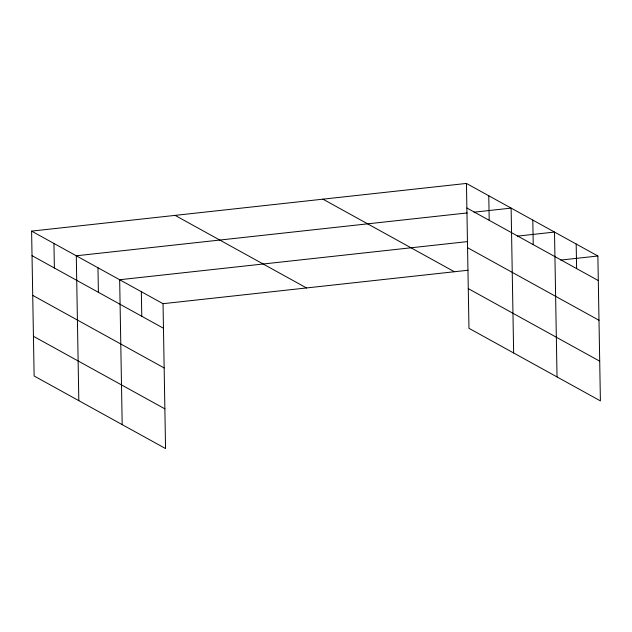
<?xml version="1.0" encoding="UTF-8"?>
<svg xmlns="http://www.w3.org/2000/svg" width="632" height="632" viewBox="0 0 632 632"><rect width="100%" height="100%" fill="white"/><g stroke="black" fill="none" stroke-linecap="round" stroke-linejoin="round"><path stroke-width="0.95" d="M31.6 231.115L163.032 303.684L165.56 448.562L34.128 375.993L31.6 231.115L466.44 183.438L597.872 256.007L600.4 400.886L468.968 328.316L466.44 183.438M467.198 212.929L76.29 255.786L78.818 400.664M474.032 212.178L511.122 208.11L513.65 352.988M467.617 241.582L119.661 279.739L122.189 424.617M517.403 236.131L554.501 232.062L557.029 376.941M163.032 303.684L468.043 270.243M560.774 260.076L597.872 256.007M466.866 207.991L598.299 280.568M467.562 247.697L598.994 320.274M322.944 199.167L454.376 271.744M468.273 288.611L599.705 361.18M175.096 215.378L306.528 287.955M32.027 255.668L163.459 328.245M32.722 295.373L164.154 367.95M33.433 336.287L164.873 408.857M576.187 244.031L576.613 268.592M532.808 220.086L533.242 244.639M488.781 195.77L489.208 220.331M141.347 291.715L141.773 316.269M97.976 267.763L98.402 292.316M53.941 243.454L54.376 268.007"/></g></svg>
